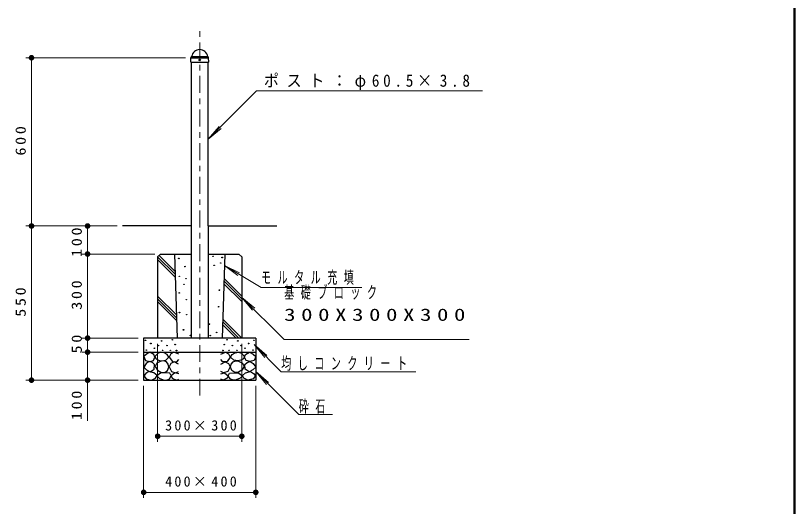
# Model space of a CAD drawing. Units: millimetres on the paper, scale 1:20. Extents: x -385 to 0, y 0 to 267.
# Drawn here: x -138.9 to 0, y 63.7 to 151.2 of the extents above; entities that cross this region are included whole.
import ezdxf

# ---------------------------------------------------------------- set-up
doc = ezdxf.new("R2010")
doc.units = ezdxf.units.MM
doc.linetypes.add('USER2', pattern=[6, 3, -1, 1, -1])
doc.layers.add('LY_1', color=7, linetype='Continuous', lineweight=13)
doc.styles.add('ＭＳ ゴシック', font='')
doc.styles.get('ＭＳ ゴシック').set_extended_font_data('MS Gothic')

# ---------------------------------------------------------------- blocks, each defined once
blk = doc.blocks.new('filled_dot')
at = {"color": 0, "linetype": 'Continuous', "lineweight": -2, "const_width": 1.25}
blk.add_lwpolyline([(-0.625, 0, 1), (0.625, 0, 1)], format="xyb", close=True, dxfattribs=at)

msp = doc.modelspace()

# ---------------------------------------------------------------- linework, layer by layer
at = {"layer": 'LY_1', "lineweight": 50}
msp.add_line((0, 0), (0, 267), dxfattribs=at)
at = {"layer": 'LY_1', "linetype": 'USER2'}
msp.add_line((-106.068, 83.438), (-106.068, 148.541), dxfattribs=at)
at = {"layer": 'LY_1'}
for p, q in [((-108.581, 143.69), (-137.068, 143.69)), ((-136.068, 113.69), (-136.068, 143.69)), ((-95.924, 137.777), (-104.556, 129.145)), ((-95.924, 137.777), (-55.635, 137.777)), ((-104.556, 129.145), (-102.627, 131.443)), ((-104.556, 129.145), (-102.258, 131.073)), ((-120.818, 113.69), (-137.068, 113.69)), ((-136.068, 86.19), (-136.068, 113.69)), ((-126.068, 108.69), (-126.068, 113.69)), ((-114.068, 108.69), (-127.068, 108.69)), ((-126.068, 93.69), (-126.068, 108.69)), ((-110.465, 105.581), (-113.321, 108.438)), ((-110.448, 105.069), (-113.568, 108.19)), ((-110.431, 104.557), (-113.568, 107.695)), ((-101.672, 106.637), (-99.247, 104.87)), ((-101.672, 106.637), (-98.977, 105.318)), ((-95.135, 102.695), (-101.672, 106.637)), ((-98.568, 101.185), (-101.714, 104.33)), ((-98.568, 100.195), (-101.746, 103.372)), ((-98.568, 100.69), (-101.73, 103.851)), ((-95.135, 102.695), (-77.135, 102.695)), ((-110.206, 97.823), (-113.568, 101.185)), ((-110.189, 97.311), (-113.568, 100.69)), ((-110.172, 96.799), (-113.568, 100.195)), ((-98.568, 100.94), (-96.626, 98.654)), ((-98.568, 100.94), (-96.258, 99.026)), ((-91.001, 93.467), (-98.568, 100.94)), ((-99.563, 93.69), (-101.988, 96.114)), ((-99.068, 93.69), (-101.972, 96.593)), ((-98.573, 93.69), (-101.956, 97.072)), ((-117.068, 93.69), (-127.068, 93.69)), ((-126.068, 91.19), (-126.068, 93.69)), ((-91.001, 93.467), (-58.001, 93.467)), ((-113.568, 92.69), (-113.568, 75.19)), ((-98.568, 92.69), (-98.568, 75.19)), ((-96.382, 92.541), (-94.454, 90.243)), ((-96.382, 92.541), (-94.084, 90.612)), ((-91.544, 87.703), (-96.382, 92.541)), ((-117.068, 91.19), (-127.068, 91.19)), ((-126.068, 78.931), (-126.068, 91.19)), ((-96.086, 87.731), (-94.158, 85.433)), ((-96.086, 87.731), (-93.788, 85.803)), ((-88.402, 80.047), (-96.086, 87.731)), ((-91.544, 87.703), (-67.544, 87.703)), ((-127.068, 86.19), (-137.068, 86.19)), ((-117.068, 86.19), (-127.068, 86.19)), ((-116.068, 85.19), (-116.068, 65.19)), ((-96.068, 85.19), (-96.068, 65.19)), ((-88.402, 80.047), (-82.402, 80.047)), ((-98.568, 76.19), (-113.568, 76.19)), ((-96.068, 66.19), (-116.068, 66.19))]:
    msp.add_line(p, q, dxfattribs=at)
at = {"layer": 'LY_1', "lineweight": 25}
for p, q in [((-107.678, 142.931), (-107.658, 143.657)), ((-107.596, 143.802), (-107.529, 143.869)), ((-107.595, 143.716), (-104.541, 143.716)), ((-107.581, 143.69), (-104.556, 143.69)), ((-107.459, 143.89), (-104.677, 143.89)), ((-104.54, 143.802), (-104.608, 143.869)), ((-104.459, 142.931), (-104.479, 143.657)), ((-107.678, 142.931), (-107.64, 142.891)), ((-107.64, 142.891), (-104.497, 142.891)), ((-107.581, 142.891), (-107.581, 113.69)), ((-104.556, 113.69), (-104.556, 142.891)), ((-104.459, 142.931), (-104.497, 142.891)), ((-107.581, 113.69), (-119.818, 113.69)), ((-107.581, 113.69), (-107.581, 93.69)), ((-104.556, 113.69), (-92.318, 113.69)), ((-104.556, 113.69), (-104.556, 93.69)), ((-113.568, 108.19), (-113.068, 108.69)), ((-113.068, 108.69), (-107.581, 108.69)), ((-110.568, 108.69), (-110.068, 93.69)), ((-104.556, 108.69), (-99.068, 108.69)), ((-101.568, 108.69), (-102.068, 93.69)), ((-99.068, 108.69), (-98.568, 108.19)), ((-113.568, 108.19), (-113.568, 93.69)), ((-98.568, 108.19), (-98.568, 93.69)), ((-96.068, 93.69), (-116.068, 93.69)), ((-116.068, 93.69), (-116.068, 86.19)), ((-96.068, 93.69), (-96.068, 86.19)), ((-116.068, 91.19), (-96.068, 91.19)), ((-116.068, 86.19), (-96.068, 86.19))]:
    msp.add_line(p, q, dxfattribs=at)
for points in [[(-114.946, 91.16), (-115.58, 90.859), (-116.055, 90.384), (-115.754, 89.687), (-115.025, 89.544), (-114.328, 89.703), (-114.075, 90.289), (-114.265, 90.796)], [(-112.975, 91.165), (-113.502, 91.03), (-114.083, 90.395), (-113.853, 89.976), (-113.396, 89.738), (-112.88, 89.665), (-112.137, 89.732), (-111.569, 90.273), (-111.853, 90.773), (-112.386, 91.083)], [(-99.162, 91.165), (-98.635, 91.03), (-98.054, 90.395), (-98.283, 89.976), (-98.741, 89.738), (-99.257, 89.665), (-100, 89.732), (-100.567, 90.273), (-100.284, 90.773), (-99.75, 91.083)], [(-97.191, 91.16), (-96.557, 90.859), (-96.082, 90.384), (-96.383, 89.687), (-97.112, 89.544), (-97.809, 89.703), (-98.062, 90.289), (-97.872, 90.796)], [(-115.073, 89.513), (-115.611, 89.164), (-116.055, 88.483), (-115.548, 88.024), (-114.883, 87.707), (-114.185, 88.15), (-114.106, 88.99), (-114.514, 89.352)], [(-113.61, 87.948), (-112.988, 87.603), (-112.312, 87.556), (-111.799, 87.918), (-111.556, 88.516), (-111.667, 89.053), (-112.015, 89.462), (-112.481, 89.627), (-113.015, 89.57), (-113.705, 89.201), (-114.002, 88.624)], [(-98.527, 87.948), (-99.148, 87.603), (-99.824, 87.556), (-100.338, 87.918), (-100.581, 88.516), (-100.469, 89.053), (-100.121, 89.462), (-99.656, 89.627), (-99.121, 89.57), (-98.432, 89.201), (-98.135, 88.624)], [(-97.064, 89.513), (-96.525, 89.164), (-96.082, 88.483), (-96.589, 88.024), (-97.254, 87.707), (-97.951, 88.15), (-98.03, 88.99), (-97.622, 89.352)], [(-115.114, 87.716), (-115.682, 87.397), (-116.02, 86.974), (-115.617, 86.408), (-114.674, 86.205), (-113.958, 86.524), (-113.685, 87.029), (-114.224, 87.485)], [(-97.023, 87.716), (-96.454, 87.397), (-96.117, 86.974), (-96.52, 86.408), (-97.463, 86.205), (-98.178, 86.524), (-98.452, 87.029), (-97.912, 87.485)], [(-112.258, 87.509), (-113.042, 87.468), (-113.704, 86.995), (-113.272, 86.536), (-112.583, 86.225), (-112.018, 86.217), (-111.475, 86.441), (-111.137, 86.968), (-111.393, 87.455)], [(-99.878, 87.509), (-99.094, 87.468), (-98.432, 86.995), (-98.865, 86.536), (-99.554, 86.225), (-100.119, 86.217), (-100.662, 86.441), (-101, 86.968), (-100.743, 87.455)]]:
    msp.add_lwpolyline(points, close=True, dxfattribs=at)
for points in [[(-109.818, 90.855), (-110.674, 91.172), (-111.212, 90.903), (-111.529, 90.301), (-110.943, 89.54), (-110.167, 89.477), (-109.818, 89.873)], [(-102.318, 90.855), (-101.463, 91.172), (-100.924, 90.903), (-100.607, 90.301), (-101.193, 89.54), (-101.97, 89.477), (-102.318, 89.873)], [(-109.834, 89.049), (-110.595, 89.445), (-111.228, 89.192), (-111.529, 88.542), (-111.086, 87.766), (-110.325, 87.528), (-109.834, 87.734)], [(-102.302, 89.049), (-101.542, 89.445), (-100.908, 89.192), (-100.607, 88.542), (-101.051, 87.766), (-101.811, 87.528), (-102.302, 87.734)], [(-109.818, 87.322), (-110.484, 87.528), (-111.133, 86.974), (-110.959, 86.578), (-110.23, 86.213), (-109.818, 86.372)], [(-102.318, 87.322), (-101.653, 87.528), (-101.003, 86.974), (-101.178, 86.578), (-101.906, 86.213), (-102.318, 86.372)]]:
    msp.add_lwpolyline(points, dxfattribs=at)
for centre, radius in [((-106.068, 143.291), 0.125), ((-109.793, 107.902), 0.05), ((-103.688, 108.271), 0.05), ((-102.309, 107.09), 0.05), ((-102.063, 108.074), 0.05), ((-108.71, 106.45), 0.05), ((-103.491, 106.671), 0.05), ((-109.695, 104.702), 0.05), ((-108.507, 104.309), 0.035), ((-108.89, 103.283), 0.035), ((-109.719, 101.748), 0.05), ((-102.555, 102.24), 0.05), ((-108.452, 100.534), 0.035), ((-102.703, 99.286), 0.05), ((-109.67, 98.252), 0.05), ((-108.385, 97.893), 0.035), ((-104.328, 96.184), 0.05), ((-108.956, 95.174), 0.05), ((-103.048, 94.707), 0.05), ((-115.738, 93.299), 0.05), ((-112.871, 93.188), 0.05), ((-110.947, 93.395), 0.05), ((-107.725, 94.165), 0.05), ((-104.18, 94.14), 0.05), ((-101.189, 93.395), 0.05), ((-99.266, 93.188), 0.05), ((-96.399, 93.299), 0.05), ((-114.787, 92.729), 0.05), ((-114.138, 91.889), 0.05), ((-113.441, 92.364), 0.05), ((-111.894, 92.368), 0.05), ((-110.447, 92.543), 0.05), ((-101.689, 92.543), 0.05), ((-100.243, 92.368), 0.05), ((-98.696, 92.364), 0.05), ((-97.999, 91.889), 0.05), ((-97.349, 92.729), 0.05), ((-115.58, 91.556), 0.05), ((-112.696, 91.509), 0.05), ((-111.312, 91.516), 0.05), ((-110.204, 91.489), 0.05), ((-101.932, 91.489), 0.05), ((-100.824, 91.516), 0.05), ((-99.44, 91.509), 0.05), ((-96.557, 91.556), 0.05)]:
    msp.add_circle(centre, radius, dxfattribs=at)
for centre, radius, start, end in [((-106.068, 143.687), 1.454, 9.17167, 170.82833), ((-107.448, 143.653), 0.21, 135, 178.99406), ((-107.593, 143.933), 0.09, 315, 350.82833), ((-104.544, 143.933), 0.09, 186.19155, 225), ((-104.689, 143.653), 0.21, 1.00594, 45)]:
    msp.add_arc(centre, radius, start, end, dxfattribs=at)

# ---------------------------------------------------------------- block references
at = {"layer": 'LY_1', "xscale": 0.4, "yscale": 0.4}
for p, rotation in [((-136.068, 143.69), 270), ((-136.068, 113.69), 90), ((-136.068, 113.69), 270), ((-126.068, 113.69), 270), ((-126.068, 108.69), 270), ((-126.068, 108.69), 90), ((-126.068, 93.69), 270), ((-126.068, 93.69), 90), ((-126.068, 91.19), 270), ((-126.068, 91.19), 90), ((-136.068, 86.19), 90), ((-126.068, 86.19), 90), ((-98.568, 76.19), 180), ((-96.068, 66.19), 180)]:
    msp.add_blockref('filled_dot', p, dxfattribs=dict(at, rotation=rotation))
for p in [(-113.568, 76.19), (-116.068, 66.19)]:
    msp.add_blockref('filled_dot', p, dxfattribs=at)

# ---------------------------------------------------------------- texts
at = {"layer": 'LY_1', "style": 'ＭＳ ゴシック'}
for s, insert, char_height, attachment_point in [('\\T1.5;\\W0.9;ポスト：φ60.5×3.8', (-94.635, 137.927), 2.199, 7), ('\\T1.64;\\W0.6;モルタル充填', (-95.135, 103.195), 2.199, 7), ('\\T1.64;\\W0.6;基礎ブロック', (-91.001, 102.967), 2.199, 1), ('\\T1.5;\\W1.35;300X300X300', (-91.001, 98.967), 2.199, 1), ('\\T1.64;\\W0.6;均しコンクリート', (-91.544, 87.853), 2.199, 7), ('\\T1.64;\\W0.6;砕石', (-88.402, 80.197), 2.199, 7), ('\\T1.32;300×300', (-105.648, 77.19), 1.833, 8), ('\\T1.32;400×400', (-105.648, 67.19), 1.833, 8)]:
    msp.add_mtext(s, dxfattribs=dict(at, insert=insert, char_height=char_height, attachment_point=attachment_point))
at = {"layer": 'LY_1', "char_height": 1.833, "attachment_point": 8, "rotation": 90, "style": 'ＭＳ ゴシック'}
for s, insert in [('\\T1.33;\\W1.15;600', (-137.068, 129.107)), ('\\T1.33;\\W1.15;100', (-127.068, 111.034)), ('\\T1.33;\\W1.15;300', (-127.068, 101.607)), ('\\T1.33;\\W1.15;550', (-137.068, 100.355)), ('\\T1.34;\\W1.15;50', (-127.068, 92.868)), ('\\T1.33;\\W1.15;100', (-127.068, 81.931))]:
    msp.add_mtext(s, dxfattribs=dict(at, insert=insert))

doc.saveas('drawing.dxf')
